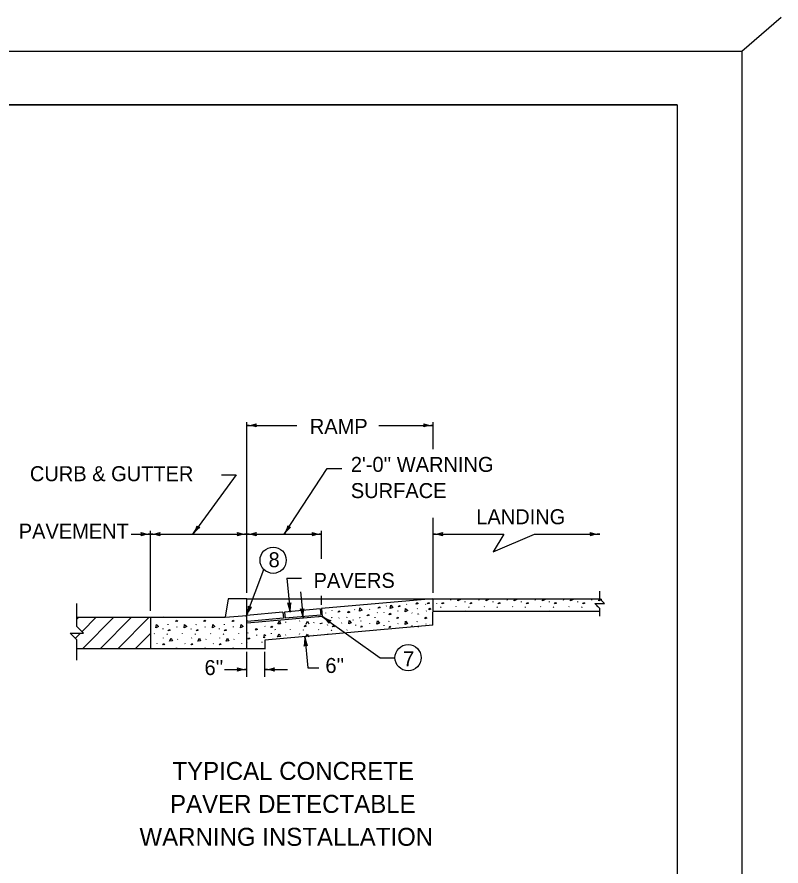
# Model space of a CAD drawing. Extents: x 999.4 to 1036.9, y 999.6 to 1022.7.
# Drawn here: x 1026.68 to 1036.89, y 1011.34 to 1022.67 of the extents above; entities that cross this region are included whole.
import ezdxf

# ---------------------------------------------------------------- set-up
doc = ezdxf.new("R2010")
doc.units = 0
for name, color, linetype in [('Level 1', 7, 'Continuous'), ('Level 10', 7, 'Continuous'), ('Level 11', 7, 'Continuous'), ('Level 14', 7, 'Continuous'), ('Level 2', 7, 'Continuous')]:
    doc.layers.add(name, color=color, linetype=linetype)

msp = doc.modelspace()

# ---------------------------------------------------------------- linework, layer by layer
at = {"layer": 'Level 1'}
for p, q in [((1029.748, 1014.983), (1029.748, 1017.266)), ((1029.748, 1017.22), (1030.417, 1017.22)), ((1031.512, 1017.22), (1032.238, 1017.22)), ((1032.238, 1016.902), (1032.238, 1017.266)), ((1030.821, 1016.645), (1031.019, 1016.645)), ((1029.607, 1016.562), (1029.028, 1015.768)), ((1029.409, 1016.562), (1029.607, 1016.562)), ((1032.238, 1014.983), (1032.238, 1015.988)), ((1028.461, 1014.746), (1028.461, 1015.814)), ((1028.205, 1015.768), (1028.461, 1015.768)), ((1028.461, 1015.768), (1029.748, 1015.768)), ((1029.748, 1015.768), (1030.748, 1015.768)), ((1032.238, 1015.768), (1033.183, 1015.768)), ((1033.183, 1015.768), (1033.04, 1015.534)), ((1033.04, 1015.534), (1033.594, 1015.768)), ((1033.594, 1015.768), (1034.463, 1015.768)), ((1030.281, 1015.183), (1030.327, 1014.727)), ((1030.281, 1015.183), (1030.479, 1015.183)), ((1029.499, 1014.907), (1029.457, 1014.658)), ((1029.748, 1014.907), (1029.499, 1014.907)), ((1029.748, 1014.243), (1029.748, 1014.907)), ((1029.748, 1014.907), (1032.238, 1014.907)), ((1030.465, 1014.997), (1030.5, 1014.648)), ((1032.23, 1014.907), (1030.748, 1014.774)), ((1032.235, 1014.553), (1032.238, 1014.907)), ((1032.238, 1014.907), (1034.463, 1014.907)), ((1027.478, 1014.669), (1027.478, 1014.843)), ((1031.611, 1014.806), (1031.614, 1014.813)), ((1031.881, 1014.828), (1031.884, 1014.835)), ((1032.137, 1014.828), (1032.14, 1014.835)), ((1032.283, 1014.848), (1032.283, 1014.841)), ((1032.336, 1014.797), (1032.339, 1014.792)), ((1032.339, 1014.795), (1032.343, 1014.79)), ((1032.472, 1014.888), (1032.476, 1014.895)), ((1032.544, 1014.797), (1032.547, 1014.804)), ((1032.659, 1014.869), (1032.66, 1014.861)), ((1032.713, 1014.797), (1032.716, 1014.792)), ((1032.716, 1014.795), (1032.719, 1014.79)), ((1032.849, 1014.888), (1032.852, 1014.895)), ((1032.921, 1014.797), (1032.924, 1014.804)), ((1033.036, 1014.869), (1033.037, 1014.861)), ((1033.09, 1014.797), (1033.093, 1014.792)), ((1033.093, 1014.795), (1033.096, 1014.79)), ((1033.226, 1014.888), (1033.229, 1014.895)), ((1033.297, 1014.797), (1033.301, 1014.804)), ((1033.413, 1014.869), (1033.414, 1014.861)), ((1033.466, 1014.797), (1033.469, 1014.792)), ((1033.469, 1014.795), (1033.473, 1014.79)), ((1033.602, 1014.888), (1033.606, 1014.895)), ((1033.674, 1014.797), (1033.677, 1014.804)), ((1033.789, 1014.869), (1033.79, 1014.861)), ((1033.843, 1014.797), (1033.846, 1014.792)), ((1033.846, 1014.795), (1033.849, 1014.79)), ((1033.979, 1014.888), (1033.982, 1014.895)), ((1034.051, 1014.797), (1034.054, 1014.804)), ((1034.166, 1014.869), (1034.167, 1014.861)), ((1034.22, 1014.797), (1034.223, 1014.792)), ((1034.223, 1014.795), (1034.226, 1014.79)), ((1034.356, 1014.888), (1034.359, 1014.895)), ((1034.427, 1014.797), (1034.43, 1014.804)), ((1030.231, 1014.728), (1029.745, 1014.684)), ((1030.727, 1014.772), (1030.252, 1014.729)), ((1030.735, 1014.689), (1030.259, 1014.647)), ((1030.803, 1014.713), (1030.806, 1014.72)), ((1030.887, 1014.743), (1030.89, 1014.75)), ((1031.186, 1014.757), (1031.19, 1014.764)), ((1031.388, 1014.762), (1031.391, 1014.769)), ((1031.489, 1014.716), (1031.492, 1014.723)), ((1031.578, 1014.724), (1031.579, 1014.717)), ((1031.768, 1014.742), (1031.771, 1014.749)), ((1031.955, 1014.72), (1031.956, 1014.713)), ((1032.026, 1014.771), (1032.029, 1014.778)), ((1032.145, 1014.738), (1032.148, 1014.745)), ((1032.238, 1014.74), (1034.463, 1014.74)), ((1032.291, 1014.74), (1032.293, 1014.746)), ((1032.667, 1014.74), (1032.67, 1014.746)), ((1033.044, 1014.74), (1033.046, 1014.746)), ((1033.421, 1014.74), (1033.423, 1014.746)), ((1033.797, 1014.74), (1033.8, 1014.746)), ((1034.174, 1014.74), (1034.176, 1014.746)), ((1027.478, 1014.658), (1028.461, 1014.658)), ((1027.478, 1014.634), (1027.502, 1014.658)), ((1027.547, 1014.468), (1027.737, 1014.658)), ((1027.557, 1014.243), (1027.972, 1014.658)), ((1027.792, 1014.243), (1028.207, 1014.658)), ((1028.027, 1014.243), (1028.442, 1014.658)), ((1028.461, 1014.658), (1029.457, 1014.658)), ((1028.461, 1014.658), (1028.461, 1014.243)), ((1030.757, 1014.671), (1029.753, 1014.581)), ((1030.239, 1014.645), (1029.753, 1014.601)), ((1030.078, 1014.61), (1030.081, 1014.617)), ((1030.268, 1014.589), (1030.271, 1014.597)), ((1030.454, 1014.606), (1030.457, 1014.613)), ((1030.644, 1014.586), (1030.647, 1014.593)), ((1030.709, 1014.661), (1030.712, 1014.668)), ((1030.831, 1014.602), (1030.834, 1014.609)), ((1030.878, 1014.66), (1030.881, 1014.655)), ((1030.881, 1014.658), (1030.884, 1014.653)), ((1030.977, 1014.645), (1030.98, 1014.652)), ((1031.013, 1014.578), (1031.016, 1014.585)), ((1031.085, 1014.657), (1031.089, 1014.664)), ((1031.17, 1014.621), (1031.173, 1014.628)), ((1031.255, 1014.656), (1031.258, 1014.651)), ((1031.258, 1014.654), (1031.261, 1014.649)), ((1031.271, 1014.607), (1031.274, 1014.614)), ((1031.39, 1014.574), (1031.393, 1014.581)), ((1031.462, 1014.653), (1031.465, 1014.661)), ((1031.647, 1014.603), (1031.65, 1014.61)), ((1031.766, 1014.57), (1031.77, 1014.577)), ((1032.024, 1014.599), (1032.027, 1014.606)), ((1032.143, 1014.566), (1032.146, 1014.573)), ((1029.762, 1014.448), (1029.765, 1014.455)), ((1029.989, 1014.542), (1029.992, 1014.537)), ((1032.235, 1014.553), (1029.991, 1014.352)), ((1030.123, 1014.496), (1030.126, 1014.491)), ((1030.126, 1014.494), (1030.129, 1014.489)), ((1030.33, 1014.494), (1030.334, 1014.501)), ((1030.499, 1014.492), (1030.502, 1014.487)), ((1030.503, 1014.49), (1030.506, 1014.485)), ((1030.707, 1014.49), (1030.71, 1014.497)), ((1030.823, 1014.56), (1030.824, 1014.553)), ((1030.876, 1014.488), (1030.879, 1014.483)), ((1030.879, 1014.486), (1030.882, 1014.481)), ((1031.084, 1014.486), (1031.087, 1014.493)), ((1031.2, 1014.556), (1031.201, 1014.549)), ((1031.46, 1014.482), (1031.464, 1014.489)), ((1031.577, 1014.552), (1031.577, 1014.545)), ((1031.953, 1014.548), (1031.954, 1014.541)), ((1027.458, 1014.379), (1027.527, 1014.448)), ((1028.261, 1014.243), (1028.461, 1014.443)), ((1029.881, 1014.415), (1029.884, 1014.422)), ((1029.991, 1014.352), (1029.99, 1014.243)), ((1030.076, 1014.438), (1030.079, 1014.445)), ((1030.266, 1014.418), (1030.269, 1014.425)), ((1030.452, 1014.434), (1030.456, 1014.441)), ((1030.524, 1014.4), (1030.562, 1013.982)), ((1030.643, 1014.414), (1030.646, 1014.421)), ((1030.829, 1014.43), (1030.832, 1014.437)), ((1027.478, 1014.243), (1028.461, 1014.243)), ((1027.478, 1014.087), (1027.478, 1014.227)), ((1028.461, 1014.243), (1029.748, 1014.243)), ((1029.744, 1014.325), (1029.747, 1014.32)), ((1029.747, 1014.323), (1029.751, 1014.318)), ((1029.748, 1014.243), (1029.997, 1014.243)), ((1029.952, 1014.323), (1029.955, 1014.33)), ((1029.748, 1013.864), (1029.748, 1014.198)), ((1029.991, 1013.863), (1029.991, 1014.198)), ((1031.53, 1014.119), (1031.728, 1014.119)), ((1029.448, 1013.961), (1029.748, 1013.961)), ((1029.991, 1013.961), (1030.291, 1013.961)), ((1030.562, 1013.982), (1030.712, 1013.982))]:
    msp.add_line(p, q, dxfattribs=at)
for points in [[(1032.568, 1014.88), (1032.572, 1014.907)], [(1032.591, 1014.907), (1032.602, 1014.896), (1032.569, 1014.88)], [(1032.945, 1014.88), (1032.949, 1014.907)], [(1032.968, 1014.907), (1032.979, 1014.896), (1032.945, 1014.88)], [(1033.321, 1014.88), (1033.325, 1014.907)], [(1033.345, 1014.907), (1033.356, 1014.896), (1033.322, 1014.88)], [(1033.698, 1014.88), (1033.702, 1014.907)], [(1033.721, 1014.907), (1033.733, 1014.896), (1033.699, 1014.88)], [(1034.075, 1014.88), (1034.078, 1014.907)], [(1034.098, 1014.907), (1034.109, 1014.896), (1034.075, 1014.88)], [(1034.463, 1014.675), (1034.463, 1014.774), (1034.396, 1014.841), (1034.529, 1014.841), (1034.463, 1014.907), (1034.463, 1015.007)], [(1034.451, 1014.88), (1034.455, 1014.907)], [(1034.475, 1014.907), (1034.486, 1014.896), (1034.452, 1014.88)], [(1031.505, 1014.781), (1031.514, 1014.8), (1031.53, 1014.788), (1031.505, 1014.781)], [(1031.665, 1014.774), (1031.672, 1014.819), (1031.7, 1014.79), (1031.666, 1014.775)], [(1031.774, 1014.797), (1031.784, 1014.817), (1031.799, 1014.805), (1031.774, 1014.797)], [(1032.011, 1014.835), (1032.02, 1014.855), (1032.036, 1014.843), (1032.011, 1014.835)], [(1032.164, 1014.838), (1032.173, 1014.857), (1032.189, 1014.845), (1032.164, 1014.838)], [(1032.354, 1014.838), (1032.364, 1014.858), (1032.38, 1014.846), (1032.354, 1014.838)], [(1032.731, 1014.838), (1032.741, 1014.858), (1032.756, 1014.846), (1032.731, 1014.838)], [(1033.108, 1014.838), (1033.117, 1014.858), (1033.133, 1014.846), (1033.108, 1014.838)], [(1033.484, 1014.838), (1033.494, 1014.858), (1033.51, 1014.846), (1033.484, 1014.838)], [(1033.861, 1014.838), (1033.871, 1014.858), (1033.886, 1014.846), (1033.861, 1014.838)], [(1034.238, 1014.838), (1034.247, 1014.858), (1034.263, 1014.846), (1034.238, 1014.838)], [(1030.968, 1014.726), (1030.978, 1014.746), (1030.993, 1014.734), (1030.968, 1014.726)], [(1031.099, 1014.718), (1031.108, 1014.738), (1031.124, 1014.726), (1031.099, 1014.718)], [(1031.254, 1014.739), (1031.26, 1014.784), (1031.288, 1014.754), (1031.255, 1014.739)], [(1031.357, 1014.677), (1031.367, 1014.697), (1031.383, 1014.685), (1031.357, 1014.677)], [(1031.65, 1014.692), (1031.659, 1014.712), (1031.675, 1014.7), (1031.65, 1014.692)], [(1031.864, 1014.732), (1031.87, 1014.777), (1031.898, 1014.748), (1031.864, 1014.733)], [(1032.033, 1014.701), (1032.036, 1014.708), (1032.043, 1014.702)], [(1032.182, 1014.759), (1032.192, 1014.779), (1032.208, 1014.767), (1032.182, 1014.759)], [(1027.478, 1014.227), (1027.478, 1014.359), (1027.389, 1014.448), (1027.566, 1014.448), (1027.478, 1014.537), (1027.478, 1014.669)], [(1030.161, 1014.569), (1030.183, 1014.609), (1030.199, 1014.572), (1030.162, 1014.569)], [(1030.539, 1014.568), (1030.56, 1014.605), (1030.575, 1014.571)], [(1030.732, 1014.573), (1030.733, 1014.58)], [(1030.753, 1014.582), (1030.733, 1014.573)], [(1030.754, 1014.582), (1030.753, 1014.582)], [(1031.109, 1014.569), (1031.115, 1014.614), (1031.143, 1014.584), (1031.109, 1014.569)], [(1031.485, 1014.565), (1031.492, 1014.61), (1031.52, 1014.58), (1031.486, 1014.565)], [(1031.752, 1014.643), (1031.761, 1014.662), (1031.777, 1014.65), (1031.752, 1014.643)], [(1031.862, 1014.561), (1031.869, 1014.606), (1031.896, 1014.576), (1031.863, 1014.561)], [(1032.128, 1014.639), (1032.138, 1014.658), (1032.153, 1014.646), (1032.128, 1014.639)], [(1029.866, 1014.487), (1029.876, 1014.507), (1029.892, 1014.495), (1029.866, 1014.487)], [(1030.071, 1014.521), (1030.081, 1014.54), (1030.096, 1014.528), (1030.071, 1014.521)], [(1030.518, 1014.532), (1030.528, 1014.552), (1030.543, 1014.54), (1030.518, 1014.532)], [(1030.895, 1014.529), (1030.904, 1014.548), (1030.92, 1014.536), (1030.895, 1014.529)], [(1031.271, 1014.525), (1031.281, 1014.544), (1031.296, 1014.532), (1031.271, 1014.525)], [(1031.648, 1014.521), (1031.657, 1014.54), (1031.673, 1014.528), (1031.648, 1014.521)], [(1032.031, 1014.53), (1032.034, 1014.536), (1032.042, 1014.531)], [(1029.763, 1014.366), (1029.772, 1014.385), (1029.788, 1014.373), (1029.763, 1014.366)], [(1029.977, 1014.385), (1029.983, 1014.43), (1030.002, 1014.41)], [(1029.987, 1014.389), (1029.977, 1014.385)], [(1030.16, 1014.398), (1030.181, 1014.438), (1030.197, 1014.4), (1030.16, 1014.398)], [(1030.537, 1014.396), (1030.558, 1014.434), (1030.573, 1014.399)]]:
    msp.add_lwpolyline(points, dxfattribs=at)
at = {"layer": 'Level 10'}
for q in [(1007, 1021.5), (1035.5, 1000.5)]:
    msp.add_line((1035.5, 1021.5), q, dxfattribs=at)
at = {"layer": 'Level 11'}
for p, q in [((1030.248, 1015.768), (1030.821, 1016.645)), ((1030.748, 1015.44), (1030.748, 1015.814)), ((1029.745, 1014.684), (1029.976, 1015.296)), ((1030.748, 1014.826), (1030.748, 1014.946)), ((1029.457, 1014.658), (1029.748, 1014.684)), ((1029.753, 1014.601), (1029.745, 1014.684)), ((1030.231, 1014.728), (1030.239, 1014.645)), ((1030.252, 1014.729), (1030.259, 1014.647)), ((1030.727, 1014.772), (1030.735, 1014.689)), ((1030.748, 1014.774), (1030.757, 1014.671)), ((1030.757, 1014.671), (1031.53, 1014.119))]:
    msp.add_line(p, q, dxfattribs=at)
msp.add_lwpolyline([(1007, 1021.5), (1035.5, 1021.5), (1035.5, 1000.5), (1007, 1000.5)], close=True, dxfattribs=at)
for centre in [(1030.1, 1015.42), (1031.903, 1014.119)]:
    msp.add_circle(centre, 0.175, dxfattribs=at)
for centre, radius, start, end in [((1029.748, 1017.611), 0.391, 270, 288.6688), ((1029.748, 1016.829), 0.391, 71.3472, 89.9939), ((1029.748, 1017.611), 0.391, 269.9878, 270), ((1029.897, 1017.22), 0.0313, 138.7746, 220.8913), ((1032.09, 1017.22), 0.0313, 318.7746, 40.8913), ((1032.238, 1017.611), 0.391, 251.3472, 269.9939), ((1032.238, 1016.829), 0.391, 90, 108.6688), ((1032.238, 1016.829), 0.391, 89.9878, 90), ((1028.713, 1015.998), 0.391, 323.9061, 342.5749), ((1029.344, 1015.538), 0.391, 125.2533, 143.9), ((1029.116, 1015.888), 0.0313, 192.6807, 274.7974), ((1029.921, 1015.982), 0.391, 326.8233, 345.4921), ((1030.575, 1015.554), 0.391, 128.1704, 146.8172), ((1030.329, 1015.893), 0.0313, 195.5979, 277.7146), ((1028.313, 1015.768), 0.0313, 318.7746, 40.8913), ((1028.461, 1016.159), 0.391, 251.3472, 269.9939), ((1028.461, 1015.377), 0.391, 90, 108.6688), ((1028.461, 1016.159), 0.391, 270, 288.6688), ((1028.461, 1015.377), 0.391, 89.9878, 90), ((1028.461, 1015.377), 0.391, 71.3472, 89.9939), ((1028.461, 1016.159), 0.391, 269.9878, 270), ((1028.61, 1015.768), 0.0313, 138.7746, 220.8913), ((1028.713, 1015.998), 0.391, 323.8939, 323.9061), ((1029.599, 1015.768), 0.0313, 318.7746, 40.8913), ((1029.748, 1016.159), 0.391, 251.3472, 269.9939), ((1029.748, 1015.377), 0.391, 90, 108.6688), ((1029.748, 1016.159), 0.391, 270, 288.6688), ((1029.748, 1015.377), 0.391, 89.9878, 90), ((1029.748, 1015.377), 0.391, 71.3472, 89.9939), ((1029.748, 1016.159), 0.391, 269.9878, 270), ((1029.897, 1015.768), 0.0313, 138.7746, 220.8913), ((1029.921, 1015.982), 0.391, 326.8111, 326.8233), ((1030.599, 1015.768), 0.0313, 318.7746, 40.8913), ((1030.748, 1016.159), 0.391, 251.3472, 269.9939), ((1030.748, 1015.377), 0.391, 90, 108.6688), ((1030.748, 1015.377), 0.391, 89.9878, 90), ((1032.238, 1016.159), 0.391, 270, 288.6688), ((1032.238, 1015.377), 0.391, 71.3472, 89.9939), ((1032.238, 1016.159), 0.391, 269.9878, 270), ((1032.387, 1015.768), 0.0313, 138.7746, 220.8913), ((1034.314, 1015.768), 0.0313, 318.7746, 40.8913), ((1034.463, 1016.159), 0.391, 251.3472, 269.9939), ((1034.463, 1015.377), 0.391, 90, 108.6688), ((1034.463, 1015.377), 0.391, 89.9878, 90), ((1029.38, 1014.822), 0.391, 339.3673, 358.0361), ((1030.111, 1014.546), 0.391, 140.7145, 159.3612), ((1029.798, 1014.823), 0.0313, 208.1419, 290.2586), ((1030.312, 1014.874), 0.0313, 234.4811, 316.5978), ((1029.938, 1014.688), 0.391, 5.7065, 24.3753), ((1030.716, 1014.765), 0.391, 167.0537, 185.7004), ((1029.38, 1014.822), 0.391, 339.3551, 339.3673), ((1029.938, 1014.688), 0.391, 5.6943, 5.7065), ((1030.485, 1014.795), 0.0313, 234.4852, 316.6019), ((1030.111, 1014.609), 0.391, 5.7106, 24.3794), ((1030.889, 1014.686), 0.391, 167.0578, 185.7045), ((1030.111, 1014.609), 0.391, 5.6984, 5.7106), ((1030.981, 1014.991), 0.391, 235.0281, 253.6969), ((1030.533, 1014.35), 0.391, 36.3752, 55.022), ((1030.981, 1014.991), 0.391, 235.0158, 235.0281), ((1030.879, 1014.585), 0.0313, 103.8027, 185.9194), ((1030.135, 1014.365), 0.391, 346.4602, 5.107), ((1030.914, 1014.435), 0.391, 185.1131, 203.7819), ((1030.914, 1014.435), 0.391, 185.1009, 185.1131), ((1030.538, 1014.252), 0.0313, 53.8877, 136.0044), ((1029.599, 1013.961), 0.0313, 318.7746, 40.8913), ((1029.748, 1014.352), 0.391, 251.3472, 269.9939), ((1029.748, 1013.57), 0.391, 90, 108.6688), ((1029.748, 1013.57), 0.391, 89.9878, 90), ((1029.991, 1014.352), 0.391, 269.9878, 270), ((1029.991, 1014.352), 0.391, 270, 288.6688), ((1029.991, 1013.57), 0.391, 71.3472, 89.9939), ((1030.139, 1013.961), 0.0313, 138.7746, 220.8913)]:
    msp.add_arc(centre, radius, start, end, dxfattribs=at)
at = {"layer": 'Level 14'}
for p, q in [((1036.36, 1022.22), (1036.886, 1022.674)), ((1000, 1022.22), (1036.36, 1022.22)), ((1036.36, 1022.22), (1036.36, 1000))]:
    msp.add_line(p, q, dxfattribs=at)
at = {"layer": 'Level 2'}
for p, q in [((1028.696, 1014.559), (1028.699, 1014.567)), ((1029.072, 1014.559), (1029.076, 1014.567)), ((1029.449, 1014.559), (1029.452, 1014.567)), ((1028.626, 1014.508), (1028.626, 1014.5)), ((1028.815, 1014.527), (1028.818, 1014.534)), ((1029.002, 1014.508), (1029.003, 1014.5)), ((1029.192, 1014.527), (1029.195, 1014.534)), ((1029.379, 1014.508), (1029.38, 1014.5)), ((1029.569, 1014.527), (1029.572, 1014.534)), ((1028.51, 1014.436), (1028.513, 1014.443)), ((1028.633, 1014.378), (1028.636, 1014.385)), ((1028.679, 1014.436), (1028.682, 1014.431)), ((1028.682, 1014.434), (1028.685, 1014.43)), ((1028.823, 1014.36), (1028.826, 1014.367)), ((1028.887, 1014.436), (1028.89, 1014.443)), ((1029.01, 1014.378), (1029.013, 1014.385)), ((1029.056, 1014.436), (1029.059, 1014.431)), ((1029.059, 1014.434), (1029.062, 1014.43)), ((1029.2, 1014.36), (1029.203, 1014.367)), ((1029.264, 1014.436), (1029.267, 1014.443)), ((1029.386, 1014.378), (1029.389, 1014.385)), ((1029.433, 1014.436), (1029.436, 1014.431)), ((1029.436, 1014.434), (1029.439, 1014.43)), ((1029.576, 1014.36), (1029.58, 1014.367)), ((1029.64, 1014.436), (1029.643, 1014.443)), ((1028.545, 1014.309), (1028.548, 1014.305)), ((1028.922, 1014.309), (1028.925, 1014.305)), ((1029.298, 1014.309), (1029.301, 1014.305)), ((1029.675, 1014.309), (1029.678, 1014.305))]:
    msp.add_line(p, q, dxfattribs=at)
for points in [[(1028.534, 1014.519), (1028.541, 1014.564), (1028.569, 1014.535), (1028.535, 1014.519)], [(1028.627, 1014.656), (1028.628, 1014.658)], [(1028.634, 1014.658), (1028.627, 1014.656)], [(1028.8, 1014.6), (1028.809, 1014.62), (1028.825, 1014.608), (1028.8, 1014.6)], [(1028.911, 1014.519), (1028.917, 1014.564), (1028.945, 1014.535), (1028.912, 1014.519)], [(1029.004, 1014.656), (1029.005, 1014.658)], [(1029.011, 1014.658), (1029.004, 1014.656)], [(1029.176, 1014.6), (1029.186, 1014.62), (1029.201, 1014.608), (1029.176, 1014.6)], [(1029.288, 1014.519), (1029.294, 1014.564), (1029.322, 1014.535), (1029.288, 1014.519)], [(1029.381, 1014.656), (1029.382, 1014.658)], [(1029.388, 1014.658), (1029.381, 1014.656)], [(1029.553, 1014.6), (1029.563, 1014.62), (1029.578, 1014.608), (1029.553, 1014.6)], [(1029.664, 1014.519), (1029.671, 1014.564), (1029.699, 1014.535), (1029.665, 1014.519)], [(1028.697, 1014.477), (1028.707, 1014.497), (1028.722, 1014.485), (1028.697, 1014.477)], [(1029.074, 1014.477), (1029.083, 1014.497), (1029.099, 1014.485), (1029.074, 1014.477)], [(1029.451, 1014.477), (1029.46, 1014.497), (1029.476, 1014.485), (1029.451, 1014.477)], [(1028.717, 1014.338), (1028.738, 1014.379), (1028.755, 1014.342), (1028.718, 1014.338)], [(1029.094, 1014.338), (1029.115, 1014.379), (1029.131, 1014.342), (1029.094, 1014.338)], [(1029.47, 1014.338), (1029.491, 1014.379), (1029.508, 1014.342), (1029.471, 1014.338)], [(1028.627, 1014.289), (1028.637, 1014.309), (1028.652, 1014.297), (1028.627, 1014.289)], [(1028.805, 1014.243), (1028.809, 1014.252), (1028.821, 1014.243)], [(1029.004, 1014.289), (1029.014, 1014.309), (1029.029, 1014.297), (1029.004, 1014.289)], [(1029.181, 1014.243), (1029.186, 1014.252), (1029.198, 1014.243)], [(1029.381, 1014.289), (1029.39, 1014.309), (1029.406, 1014.297), (1029.381, 1014.289)], [(1029.558, 1014.243), (1029.563, 1014.252), (1029.575, 1014.243)]]:
    msp.add_lwpolyline(points, dxfattribs=at)

# ---------------------------------------------------------------- texts
at = {"layer": 'Level 1'}
for s, height, p in [('RAMP', 0.2, (1030.59, 1017.108)), ("2'-0'' WARNING", 0.2, (1031.138, 1016.6)), ('CURB & GUTTER', 0.2, (1026.85, 1016.476)), ('SURFACE', 0.2, (1031.138, 1016.25)), ('LANDING', 0.2, (1032.814, 1015.901)), ('PAVEMENT', 0.2, (1026.701, 1015.708)), ('8', 0.2, (1030.039, 1015.327)), ('PAVERS', 0.2, (1030.64, 1015.051)), ("6''  ", 0.2, (1030.798, 1013.915)), ('7', 0.2, (1031.836, 1014.004)), ("6''  ", 0.2, (1029.183, 1013.887)), ('TYPICAL CONCRETE', 0.24, (1028.754, 1012.487)), ('PAVER DETECTABLE', 0.24, (1028.722, 1012.047)), (' WARNING INSTALLATION', 0.24, (1028.225, 1011.607))]:
    msp.add_text(s, height=height, dxfattribs=at).set_placement(p)

doc.saveas('drawing.dxf')
